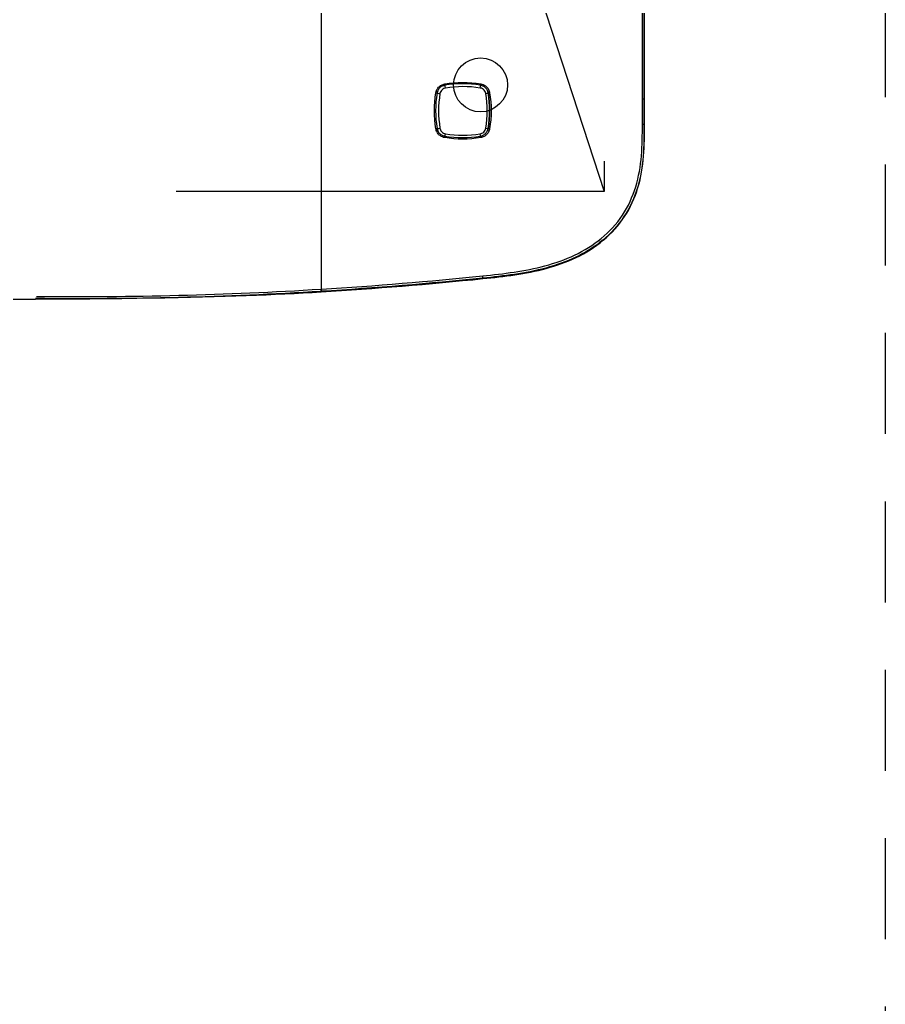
# Model space of a CAD drawing. Header units: millimetres. Extents: x 0 to 460316, y -63250 to 103204.
# Drawn here: x 222376.5 to 222697.5, y 89129.1 to 89494.5 of the extents above; entities that cross this region are included whole.
import ezdxf
from ezdxf.enums import TextEntityAlignment as Align

# ---------------------------------------------------------------- set-up
doc = ezdxf.new("R2010")
doc.units = ezdxf.units.MM
doc.header["$LTSCALE"] = 25
doc.linetypes.add('HID', pattern=[2.5, 1.5, -1])
doc.linetypes.add('HIDDEN', pattern=[9.525, 6.35, -3.175])
for name, color, linetype in [('06-LIGHT', 4, 'Continuous'), ('ac-Ref', 8, 'Continuous'), ('FORM(YOURNAME)-11', 1, 'Continuous'), ('도면층8', 8, 'Continuous')]:
    doc.layers.add(name, color=color, linetype=linetype)
doc.styles.add('YOURNAME', font='HY울릉도M.TTF')

# ---------------------------------------------------------------- blocks, each defined once
blk = doc.blocks.new('*U374')
at = {"color": 8}
for p, q in [((1445.54, 499.97), (1445.54, 499.79)), ((1454.94, 499.97), (1454.94, 499.79))]:
    blk.add_line(p, q, dxfattribs=at)
at = {"color": 1, "linetype": 'HIDDEN'}
blk.add_line((39.94, 14.99), (1479.94, 484.99), dxfattribs=at)
at = {"color": 0}
blk.add_line((1512.29, 440), (1512.11, 439.98), dxfattribs=at)
at = {"color": 1, "linetype": 'HIDDEN'}
blk.add_lwpolyline([(1479.94, 484.99), (1479.94, 14.99), (39.94, 14.99), (39.94, 484.99)], close=True, dxfattribs=at)
at = {"color": 1, "ltscale": 5}
blk.add_circle((1440.39, 439.18), 10, dxfattribs=at)
at = {"color": 8}
for centre, major_axis, ratio, start_param, end_param in [((1445.54, 498.79), (0, -1), 0.001772, 1.994298, 3.089233), ((1454.94, 498.79), (0, 1), 0.001929, 5.117994, 6.230825), ((1443.29, 442.46), (0.08, -0.494), 0.094032, 0, 1.712132), ((1456.6, 442.46), (-0.08, -0.494), 0.055123, 0, 1.728004), ((1439.98, 439.16), (0.494, -0.08), 0.154688, 0, 1.526261), ((1441.46, 438.91), (-0.987, 0.16), 0.15433, 4.652507, 6.076962), ((1443.53, 440.98), (-0.16, 0.987), 0.107455, 4.844449, 6.283185), ((1456.36, 440.98), (-0.16, -0.987), 0.069084, 1.724652, 3.141593), ((1458.42, 438.91), (-0.987, -0.16), 0.118028, 3.276991, 4.597384), ((1459.9, 439.16), (-0.494, -0.08), 0.119995, 4.608145, 6.283185), ((1439.98, 425.84), (-0.494, -0.08), 0.093123, 3.141593, 4.62253), ((1441.46, 426.08), (-0.987, -0.16), 0.09423, 4.607252, 6.074525), ((1443.53, 424.01), (-0.16, -0.987), 0.073171, 0, 1.688079), ((1456.36, 424.01), (-0.16, 0.987), 0.114633, 3.172472, 4.795856), ((1458.42, 426.08), (-0.987, 0.16), 0.119638, 3.294614, 4.630175), ((1459.9, 425.84), (0.494, -0.08), 0.113629, 1.4976, 3.141593), ((1443.29, 422.54), (-0.08, -0.494), 0.06114, 1.678256, 3.141593), ((1456.6, 422.54), (0.08, -0.494), 0.102662, 1.648499, 3.141593)]:
    blk.add_ellipse(centre, major_axis=major_axis, ratio=ratio, start_param=start_param, end_param=end_param, dxfattribs=at)
at = {"color": 0}
blk.add_ellipse((1511.12, 439.87), major_axis=(0.995, 0.101), ratio=0.077303, start_param=0.052517, end_param=1.433522, dxfattribs=at)
at = {"color": 8}
for points, knots in [([(1445.54, 499.97), (1441.5, 499.97), (1437.45, 499.97), (1417.21, 499.97), (1401.02, 499.97), (1368.63, 499.97), (1352.44, 499.97), (1334.35, 499.97), (1332.45, 499.97), (1324.6, 499.97), (1318.65, 499.97), (1312.7, 499.97)], [0, 0, 0, 0, 0.091413, 0.091413, 0.457066, 0.457066, 0.822718, 0.822718, 0.865652, 0.865652, 1, 1, 1, 1]), ([(1312.82, 499.78), (1328.72, 499.78), (1344.63, 499.78), (1368.63, 499.78), (1376.73, 499.79), (1401.02, 499.79), (1417.21, 499.79), (1437.45, 499.79), (1441.5, 499.79), (1445.54, 499.79)], [0, 0, 0, 0, 0.359547, 0.359547, 0.542533, 0.542533, 0.908507, 0.908507, 1, 1, 1, 1]), ([(1445.54, 499.2), (1444.88, 499.2), (1444.21, 499.2), (1440.88, 499.21), (1438.21, 499.21), (1424.88, 499.23), (1414.21, 499.24), (1392.88, 499.27), (1382.21, 499.27), (1367.88, 499.28), (1364.21, 499.28), (1344.63, 499.29), (1328.72, 499.29), (1312.82, 499.29)], [0, 0, 0, 0, 0.015068, 0.015068, 0.075342, 0.075342, 0.316436, 0.316436, 0.557531, 0.557531, 0.640454, 0.640454, 1, 1, 1, 1]), ([(1454.94, 499.97), (1453.93, 499.97), (1452.92, 499.97), (1450.85, 499.97), (1449.78, 499.97), (1447.66, 499.97), (1446.6, 499.97), (1445.54, 499.97)], [0, 0, 0, 0, 0.32301, 0.32301, 0.661505, 0.661505, 1, 1, 1, 1]), ([(1445.54, 499.79), (1446.55, 499.79), (1447.57, 499.79), (1449.64, 499.79), (1450.7, 499.79), (1451.81, 499.79), (1451.86, 499.79), (1452.92, 499.79), (1453.93, 499.79), (1454.94, 499.79)], [0, 0, 0, 0, 0.32301, 0.32301, 0.661505, 0.661505, 0.67699, 0.67699, 1, 1, 1, 1]), ([(1454.94, 499.19), (1454.28, 499.19), (1453.61, 499.19), (1450.48, 499.19), (1448.01, 499.2), (1445.54, 499.2)], [0, 0, 0, 0, 0.21279, 0.21279, 1, 1, 1, 1]), ([(1512.29, 440), (1511.48, 447.91), (1510.57, 455.83), (1507.44, 467.38), (1506.12, 471.11), (1502.71, 478.23), (1500.59, 481.65), (1495.53, 487.72), (1492.55, 490.42), (1485.92, 494.76), (1482.29, 496.4), (1474.63, 498.7), (1470.74, 499.32), (1462.88, 499.96), (1458.91, 499.97), (1454.94, 499.97)], [0, 0, 0, 0, 0.25, 0.25, 0.375, 0.375, 0.5, 0.5, 0.625, 0.625, 0.75, 0.75, 0.875, 0.875, 1, 1, 1, 1]), ([(1454.94, 499.79), (1458.91, 499.79), (1462.89, 499.78), (1470.76, 499.14), (1474.71, 498.5), (1482.33, 496.19), (1485.92, 494.56), (1492.57, 490.18), (1495.48, 487.52), (1500.52, 481.44), (1502.61, 478.04), (1505.99, 470.95), (1507.32, 467.18), (1510.41, 455.72), (1511.31, 447.82), (1512.11, 439.98)], [0, 0, 0, 0, 0.125, 0.125, 0.25, 0.25, 0.375, 0.375, 0.5, 0.5, 0.625, 0.625, 0.75, 0.75, 1, 1, 1, 1]), ([(1511.25, 439.96), (1510.45, 447.75), (1509.55, 455.51), (1506.51, 466.82), (1505.21, 470.54), (1501.9, 477.55), (1499.85, 480.91), (1494.9, 486.94), (1492.04, 489.58), (1485.5, 493.94), (1481.97, 495.56), (1474.45, 497.86), (1470.56, 498.5), (1462.79, 499.16), (1458.87, 499.18), (1454.94, 499.19)], [0, 0, 0, 0, 0.25, 0.25, 0.375, 0.375, 0.5, 0.5, 0.625, 0.625, 0.75, 0.75, 0.875, 0.875, 1, 1, 1, 1]), ([(1440.01, 439.23), (1440.06, 439.54), (1440.15, 439.84), (1440.44, 440.54), (1440.69, 440.94), (1441.29, 441.6), (1441.65, 441.89), (1442.44, 442.32), (1442.88, 442.47), (1443.32, 442.54)], [0, 0, 0, 0, 0.18724, 0.18724, 0.459979, 0.459979, 0.729931, 0.729931, 1, 1, 1, 1]), ([(1456.64, 442.54), (1456.95, 442.48), (1457.26, 442.39), (1457.97, 442.1), (1458.35, 441.85), (1459.02, 441.25), (1459.3, 440.88), (1459.73, 440.1), (1459.87, 439.66), (1459.95, 439.22)], [0, 0, 0, 0, 0.190979, 0.190979, 0.459227, 0.459227, 0.72967, 0.72967, 1, 1, 1, 1]), ([(1440.47, 439.07), (1440.54, 439.46), (1440.67, 439.85), (1441.05, 440.55), (1441.31, 440.86), (1441.9, 441.39), (1442.25, 441.61), (1442.86, 441.85), (1443.11, 441.92), (1443.37, 441.97)], [0, 0, 0, 0, 0.274287, 0.274287, 0.548482, 0.548482, 0.823328, 0.823328, 1, 1, 1, 1]), ([(1443.37, 441.97), (1442.98, 441.91), (1442.59, 441.77), (1441.91, 441.4), (1441.59, 441.15), (1441.07, 440.57), (1440.85, 440.23), (1440.59, 439.61), (1440.52, 439.35), (1440.47, 439.08)], [0, 0, 0, 0, 0.269856, 0.269856, 0.539874, 0.539874, 0.812749, 0.812749, 1, 1, 1, 1]), ([(1443.61, 441.13), (1443.43, 441.1), (1443.25, 441.05), (1442.81, 440.87), (1442.56, 440.72), (1442.14, 440.34), (1441.96, 440.11), (1441.68, 439.61), (1441.59, 439.34), (1441.54, 439.05)], [0, 0, 0, 0, 0.176162, 0.176162, 0.450777, 0.450777, 0.725271, 0.725271, 1, 1, 1, 1]), ([(1458.52, 439.05), (1458.48, 439.25), (1458.43, 439.45), (1458.23, 439.9), (1458.08, 440.14), (1457.7, 440.54), (1457.48, 440.72), (1456.99, 440.98), (1456.72, 441.07), (1456.45, 441.12)], [0, 0, 0, 0, 0.20016, 0.20016, 0.466664, 0.466664, 0.733444, 0.733444, 1, 1, 1, 1]), ([(1459.41, 439.08), (1459.35, 439.46), (1459.22, 439.84), (1458.85, 440.53), (1458.6, 440.84), (1458.02, 441.37), (1457.68, 441.59), (1457.06, 441.85), (1456.79, 441.92), (1456.52, 441.97)], [0, 0, 0, 0, 0.270507, 0.270507, 0.540882, 0.540882, 0.809012, 0.809012, 1, 1, 1, 1]), ([(1443.32, 422.59), (1443.01, 422.64), (1442.69, 422.73), (1441.99, 423.03), (1441.6, 423.28), (1440.94, 423.88), (1440.66, 424.24), (1440.23, 425.02), (1440.09, 425.46), (1440.02, 425.9)], [0, 0, 0, 0, 0.192917, 0.192917, 0.461062, 0.461062, 0.730544, 0.730544, 1, 1, 1, 1]), ([(1440.78, 424.95), (1440.76, 425), (1440.73, 425.05), (1440.6, 425.36), (1440.52, 425.64), (1440.47, 425.92)], [0, 0, 0, 0, 0.160192, 0.160192, 1, 1, 1, 1]), ([(1440.47, 425.92), (1440.53, 425.54), (1440.66, 425.16), (1441.04, 424.48), (1441.28, 424.16), (1441.86, 423.63), (1442.2, 423.42), (1442.81, 423.16), (1443.09, 423.08), (1443.37, 423.03)], [0, 0, 0, 0, 0.269491, 0.269491, 0.538893, 0.538893, 0.807005, 0.807005, 1, 1, 1, 1]), ([(1441.55, 426.19), (1441.58, 425.99), (1441.64, 425.79), (1441.83, 425.35), (1441.98, 425.11), (1442.36, 424.7), (1442.58, 424.52), (1443.07, 424.26), (1443.34, 424.16), (1443.62, 424.12)], [0, 0, 0, 0, 0.196332, 0.196332, 0.463832, 0.463832, 0.732023, 0.732023, 1, 1, 1, 1]), ([(1456.46, 424.12), (1456.64, 424.15), (1456.83, 424.2), (1457.27, 424.38), (1457.51, 424.53), (1457.93, 424.91), (1458.11, 425.14), (1458.38, 425.63), (1458.48, 425.91), (1458.52, 426.19)], [0, 0, 0, 0, 0.18135, 0.18135, 0.454723, 0.454723, 0.727257, 0.727257, 1, 1, 1, 1]), ([(1459.41, 425.92), (1459.35, 425.53), (1459.22, 425.15), (1458.84, 424.45), (1458.58, 424.14), (1458, 423.61), (1457.65, 423.39), (1457.04, 423.14), (1456.78, 423.07), (1456.52, 423.03)], [0, 0, 0, 0, 0.27265, 0.27265, 0.545024, 0.545024, 0.818429, 0.818429, 1, 1, 1, 1]), ([(1456.52, 423.03), (1456.91, 423.09), (1457.29, 423.23), (1457.98, 423.6), (1458.3, 423.86), (1458.82, 424.44), (1459.04, 424.79), (1459.29, 425.4), (1459.37, 425.66), (1459.41, 425.92)], [0, 0, 0, 0, 0.27172, 0.27172, 0.543505, 0.543505, 0.816363, 0.816363, 1, 1, 1, 1]), ([(1459.95, 425.89), (1459.9, 425.59), (1459.82, 425.29), (1459.53, 424.59), (1459.28, 424.2), (1458.68, 423.53), (1458.32, 423.24), (1457.53, 422.81), (1457.09, 422.66), (1456.64, 422.58)], [0, 0, 0, 0, 0.183724, 0.183724, 0.456559, 0.456559, 0.728262, 0.728262, 1, 1, 1, 1]), ([(1516.17, 380), (1516.17, 380), (1516.17, 380), (1516.17, 380.05), (1516.17, 380.1), (1516.16, 380.14)], [0, 0, 0, 0, 0.00042, 0.00042, 1, 1, 1, 1]), ([(1326.79, 380), (1334.87, 380), (1351.02, 380), (1375.24, 380), (1399.46, 380), (1423.66, 380), (1447.83, 380), (1471.96, 380), (1492.01, 380), (1506, 380), (1512.72, 380), (1515.44, 380), (1516.17, 380)], [0, 0, 0, 0, 0.127521, 0.255042, 0.382563, 0.510084, 0.637605, 0.765126, 0.892647, 0.956407, 0.988287, 1, 1, 1, 1])]:
    blk.add_open_spline(points, degree=3, knots=knots, dxfattribs=at)
for points, degree in [([(1443.32, 442.54), (1447.75, 443.26), (1452.19, 443.26), (1456.64, 442.54)], 3), ([(1443.37, 441.97), (1447.74, 442.68), (1452.13, 442.68), (1456.52, 441.97)], 3), ([(1456.52, 441.97), (1452.13, 442.68), (1447.74, 442.68), (1443.37, 441.97)], 3), ([(1440.02, 425.9), (1439.29, 430.36), (1439.3, 434.8), (1440.01, 439.23)], 3), ([(1440.47, 439.08), (1439.76, 434.71), (1439.76, 430.33), (1440.47, 425.92)], 3), ([(1441.54, 439.05), (1440.85, 434.78), (1440.85, 430.5), (1441.55, 426.19)], 3), ([(1442.77, 441.96), (1442.95, 442.01), (1443.14, 442.06), (1443.32, 442.11)], 3), ([(1443.37, 441.97), (1443.32, 442.11)], 1), ([(1456.45, 441.12), (1452.16, 441.82), (1447.88, 441.82), (1443.61, 441.13)], 3), ([(1456.52, 441.97), (1456.85, 441.91), (1457.18, 441.81), (1457.48, 441.66)], 3), ([(1458.52, 426.19), (1459.22, 430.47), (1459.22, 434.76), (1458.52, 439.05)], 3), ([(1459.41, 439.65), (1459.47, 439.46), (1459.51, 439.27), (1459.56, 439.08)], 3), ([(1459.41, 425.92), (1460.12, 430.31), (1460.12, 434.69), (1459.41, 439.08)], 3), ([(1459.95, 439.22), (1460.67, 434.78), (1460.67, 430.34), (1459.95, 425.89)], 3), ([(1516.16, 380.14), (1514.93, 400.14), (1513.3, 420.09), (1511.25, 439.96)], 3), ([(1512.11, 439.98), (1514.14, 420.12), (1515.77, 400.16), (1516.99, 380.17)], 3), ([(1517.18, 380.02), (1515.95, 400.06), (1514.32, 420.08), (1512.29, 440)], 3), ([(1443.62, 424.12), (1447.91, 423.42), (1452.18, 423.42), (1456.46, 424.12)], 3), ([(1456.64, 422.58), (1452.21, 421.86), (1447.77, 421.86), (1443.32, 422.59)], 3), ([(1443.37, 423.03), (1447.76, 422.32), (1452.14, 422.32), (1456.52, 423.03)], 3), ([(1516.99, 380.17), (1516.97, 380.18), (1516.6, 380.17), (1516.16, 380.14)], 3), ([(1517.12, 380.07), (1517.08, 380.1), (1517.03, 380.14), (1516.99, 380.17)], 3), ([(1516.99, 380.17), (1516.99, 380.13), (1517, 380.08), (1517, 380.03)], 3), ([(1517.12, 380.07), (1517.14, 380.05), (1517.16, 380.03), (1517.18, 380.02)], 3), ([(1517, 380.03), (1516.98, 380.04), (1516.61, 380.03), (1516.17, 380)], 3), ([(1518.86, 274.4), (1519.24, 309.62), (1518.33, 344.85), (1516.17, 380)], 3), ([(1517, 380.03), (1519.15, 344.77), (1520.04, 309.45), (1519.66, 274.12)], 3), ([(1519.83, 194), (1520.22, 309.36), (1519.33, 344.73), (1517.18, 380.02)], 3)]:
    blk.add_open_spline(points, degree=degree, dxfattribs=at)
blk = doc.blocks.new('A$C43c8e90a')
at = {"layer": '06-LIGHT', "color": 10, "linetype": 'HID'}
blk.add_line((11793.28, 7696.75), (11793.28, 4116.75), dxfattribs=at)
at = {"layer": '도면층8', "rotation": 270}
blk.add_blockref('*U374', (11203.98, 6666.69), dxfattribs=at)
at = {"layer": 'FORM(YOURNAME)-11', "color": 3, "style": 'YOURNAME'}
for tag, height, p in [('1', 112.62, (41267.91, 5868.13)), ('2', 112.62, (41267.91, 5707.23)), ('3', 112.62, (41267.91, 5385.45)), ('4', 112.62, (41267.91, 4902.77)), ('5', 128.71, (41267.91, 4323.55)), ('6', 128.71, (41267.91, 3760.43)), ('7', 128.71, (41267.91, 3197.3)), ('8', 128.71, (41267.91, 2634.18)), ('9', 128.71, (41267.91, 2071.05)), ('10', 128.71, (40205.33, 1524.02)), ('11', 128.71, (41267.91, 1507.93)), ('12', 128.71, (40205.33, 960.89)), ('13', 128.71, (41267.91, 960.89))]:
    blk.add_attdef(tag, text='', height=height, dxfattribs=at).set_placement(p, align=Align.MIDDLE_RIGHT)

msp = doc.modelspace()

# ---------------------------------------------------------------- block references
at = {"layer": 'ac-Ref'}
msp.add_blockref('A$C43c8e90a', (210904.25, 84244.02), dxfattribs=at)

doc.saveas('drawing.dxf')
